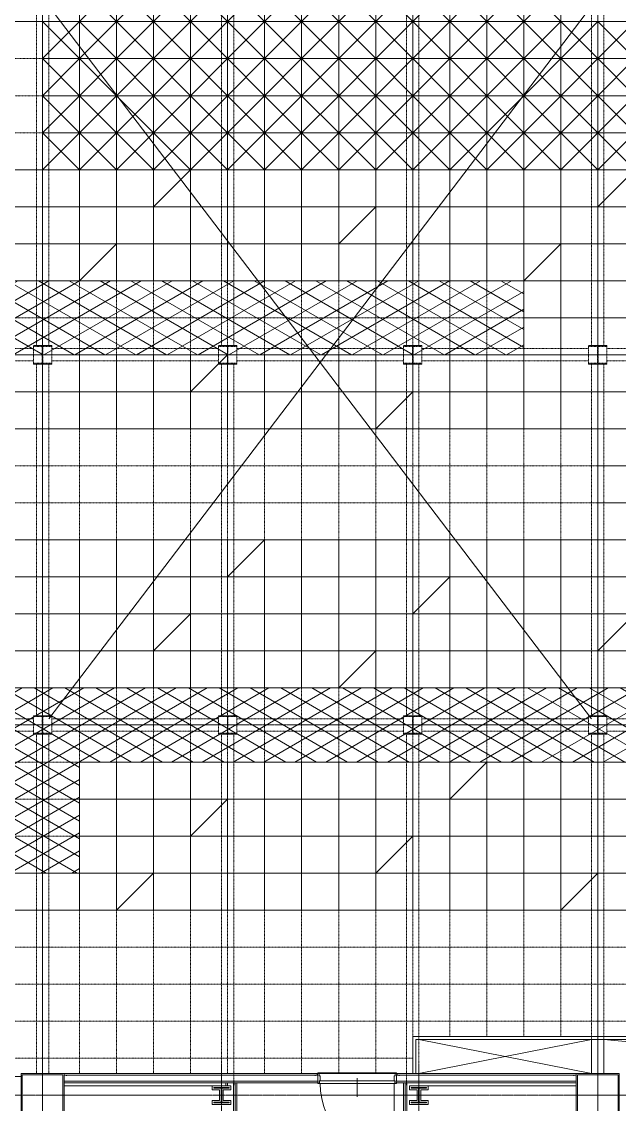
# Model space of a CAD drawing. Extents: x 73996 to 686888, y -9729 to 263202.
# Drawn here: x 354586 to 364276, y 181054 to 198602 of the extents above; entities that cross this region are included whole.
import ezdxf

# ---------------------------------------------------------------- set-up
doc = ezdxf.new("R2010")
doc.units = 0
doc.header["$LTSCALE"] = 20
doc.linetypes.add('Data Center Layout_L20$0$CENTER', pattern=[2, 1.25, -0.25, 0.25, -0.25])
doc.linetypes.add('Data Center Layout_L20$0$DOTK1', pattern=[0.1, 0.05, -0.05])
for name, color, linetype, lineweight in [('Data Center Layout_L20$0$$ALDG', 252, 'Data Center Layout_L20$0$DOTK1', 0), ('Data Center Layout_L20$0$$ALDG-P', 252, 'Continuous', 0), ('Data Center Layout_L20$0$$AREA-RC', 252, 'Continuous', 0), ('Data Center Layout_L20$0$$OOBIKI', 252, 'Data Center Layout_L20$0$DOTK1', 0), ('Data Center Layout_L20$0$ARC', 252, 'Continuous', 0), ('Data Center Layout_L20$0$H-SIN', 252, 'Data Center Layout_L20$0$CENTER', 9), ('Data Center Layout_L20$0$HOJO1', 252, 'Continuous', 0), ('Data Center Layout_L20$0$K-SIN', 252, 'Data Center Layout_L20$0$CENTER', 9), ('Data Center Layout_L20$0$SUGATA3', 252, 'Continuous', 0)]:
    doc.layers.add(name, color=color, linetype=linetype, lineweight=lineweight)
pattern_1 = [(30, (275940.24, 28654.4), (-125, 216.50635), []), (330, (275940.24, 28654.4), (125, 216.50635), [])]

# ---------------------------------------------------------------- blocks, each defined once
blk = doc.blocks.new('Data Center Layout_L20$0$AGV')
for p, q in [((0, 600), (600, 0)), ((600, 600), (0, 0))]:
    blk.add_line(p, q)
blk.add_lwpolyline([(0, 0), (600, 0), (600, 600), (0, 600)], close=True)
blk = doc.blocks.new('Data Center Layout_L20$0$BLANK')
blk.add_lwpolyline([(0, 0), (600, 0), (600, 600), (0, 600)], close=True)
blk = doc.blocks.new('Data Center Layout_L20$0$45%-AL-G')
blk.add_line((600, 600), (0, 0))
blk.add_lwpolyline([(0, 0), (600, 0), (600, 600), (0, 600)], close=True)
blk = doc.blocks.new('Data Center Layout_L20$0$A$C80dc7663')
at = {"layer": 'Data Center Layout_L20$0$$ALDG-P', "linetype": 'Data Center Layout_L20$0$DOTK1'}
h = blk.add_hatch(dxfattribs=at)
h.set_pattern_fill('EXP', color=256, scale=100, style=0)
h.set_pattern_definition(pattern_1)
h.paths.add_polyline_path([(386140.24, 160045.59), (404740.24, 160045.59), (404740.24, 161245.59), (386140.24, 161245.59)])
h = blk.add_hatch(dxfattribs=at)
h.set_pattern_fill('EXP', color=256, scale=100, style=0)
h.set_pattern_definition(pattern_1)
h.paths.add_polyline_path([(378340.24, 153445.59), (378340.24, 154645.59), (416740.24, 154645.59), (416740.24, 153445.59), (397540.24, 153445.59), (397540.24, 151645.59), (392740.24, 151645.59), (392740.24, 153445.59)])
at = {"layer": 'Data Center Layout_L20$0$$ALDG'}
for p, q in [((397540.24, 148395.59), (397540.24, 184153.09)), ((398140.24, 184153.09), (398140.24, 148395.59)), ((398740.24, 148395.59), (398740.24, 184153.09)), ((399340.24, 184153.09), (399340.24, 148395.59)), ((399940.24, 184153.09), (399940.24, 148395.59)), ((400540.24, 184153.09), (400540.24, 148395.59)), ((401140.24, 184153.09), (401140.24, 148395.59)), ((401740.24, 184153.09), (401740.24, 148410.59)), ((402340.24, 184153.09), (402340.24, 148410.59)), ((402940.24, 184153.09), (402940.24, 148395.59)), ((403540.24, 184153.09), (403540.24, 148995.59)), ((404140.24, 184153.09), (404140.24, 148995.59)), ((404740.24, 184153.09), (404740.24, 148995.59)), ((405340.24, 184153.09), (405340.24, 148995.59)), ((396940.24, 165695.59), (396940.24, 148395.59)), ((405940.24, 165695.59), (405940.24, 148995.59)), ((334590.24, 165445.59), (531290.24, 165445.59)), ((531290.24, 164845.59), (334590.24, 164845.59)), ((334590.24, 164245.59), (531290.24, 164245.59)), ((531290.24, 163645.59), (334590.24, 163645.59)), ((334590.24, 163045.59), (531290.24, 163045.59)), ((531290.24, 162445.59), (334590.24, 162445.59)), ((334590.24, 161845.59), (531290.24, 161845.59)), ((531290.24, 161245.59), (334590.24, 161245.59)), ((334590.24, 160645.59), (531290.24, 160645.59)), ((334590.24, 160045.59), (531290.24, 160045.59)), ((531290.24, 159445.59), (334590.24, 159445.59)), ((334590.24, 158845.59), (531290.24, 158845.59)), ((531290.24, 158245.59), (334590.24, 158245.59)), ((531290.24, 157645.59), (334590.24, 157645.59)), ((334590.24, 157045.59), (531290.24, 157045.59)), ((531290.24, 156445.59), (334590.24, 156445.59)), ((334590.24, 155845.59), (531290.24, 155845.59)), ((531290.24, 155245.59), (334590.24, 155245.59)), ((334590.24, 154645.59), (531290.24, 154645.59)), ((531290.24, 154045.59), (334590.24, 154045.59)), ((334590.24, 153445.59), (531290.24, 153445.59)), ((531290.24, 152845.59), (334590.24, 152845.59)), ((334590.24, 152245.59), (531290.24, 152245.59)), ((531290.24, 151645.59), (334590.24, 151645.59)), ((334590.24, 151045.59), (531290.24, 151045.59)), ((531290.24, 150445.59), (334590.24, 150445.59)), ((334590.24, 149845.59), (531290.24, 149845.59)), ((531290.24, 149245.59), (334590.24, 149245.59)), ((390940.24, 148645.59), (402940.24, 148645.59))]:
    blk.add_line(p, q, dxfattribs=at)
at = {"layer": 'Data Center Layout_L20$0$$ALDG-P'}
blk.add_lwpolyline([(376540.24, 151045.59), (418540.24, 151045.59), (418540.24, 163045.59), (376540.24, 163045.59), (376540.24, 158845.59), (405940.24, 158845.59), (405940.24, 157045.59), (376540.24, 157045.59)], close=True, dxfattribs=at)
at = {"layer": 'Data Center Layout_L20$0$$AREA-RC'}
for points in [[(334590.24, 148345.59), (334590.24, 165445.59), (396940.24, 165445.59), (396940.24, 163045.59), (360940.24, 163045.59), (360940.24, 162445.59), (338140.24, 162445.59), (338140.24, 161245.59), (362140.24, 161245.59), (362140.24, 157645.59), (338140.24, 157645.59), (338140.24, 151045.59), (385540.24, 151045.59), (385540.24, 148945.59), (362165.24, 148945.59), (362165.24, 147995.59), (361290.24, 147995.59), (361290.24, 148395.59), (360590.24, 148395.59), (360590.24, 147995.59), (352290.24, 147995.59), (352290.24, 148395.59), (342590.24, 148395.59), (342590.24, 148345.59)], [(390940.24, 151045.59), (439540.24, 151045.59), (439540.24, 165445.59), (446140.24, 165445.59), (446140.24, 148345.59), (444890.24, 148345.59), (444890.24, 148945.59), (402990.24, 148945.59), (402990.24, 148395.59), (396590.24, 148395.59), (396590.24, 148345.59), (390890.24, 148345.59), (390890.24, 148995.59), (390940.24, 148995.59)], [(376540.24, 157045.59), (405940.24, 157045.59), (405940.24, 158845.59), (376540.24, 158845.59)]]:
    blk.add_lwpolyline(points, close=True, dxfattribs=at)
at = {"layer": 'Data Center Layout_L20$0$$OOBIKI'}
for p, q in [((399840.24, 160195.59), (399840.24, 165895.59)), ((400040.24, 160195.59), (400040.24, 165895.59)), ((402840.24, 160195.59), (402840.24, 165895.59)), ((403040.24, 160195.59), (403040.24, 165895.59)), ((396840.24, 160195.59), (396840.24, 165695.59)), ((397040.24, 160195.59), (397040.24, 165695.59)), ((405840.24, 160195.59), (405840.24, 165695.59)), ((406040.24, 160195.59), (406040.24, 165695.59)), ((396790.24, 160145.59), (394090.24, 160145.59)), ((399790.24, 160145.59), (397090.24, 160145.59)), ((402790.24, 160145.59), (400090.24, 160145.59)), ((405790.24, 160145.59), (403090.24, 160145.59)), ((408790.24, 160145.59), (406090.24, 160145.59)), ((394090.24, 159945.59), (396790.24, 159945.59)), ((396840.24, 154195.59), (396840.24, 159895.59)), ((397040.24, 154195.59), (397040.24, 159895.59)), ((397090.24, 159945.59), (399790.24, 159945.59)), ((399840.24, 154195.59), (399840.24, 159895.59)), ((400040.24, 154195.59), (400040.24, 159895.59)), ((400090.24, 159945.59), (402790.24, 159945.59)), ((402840.24, 154195.59), (402840.24, 159895.59)), ((403040.24, 154195.59), (403040.24, 159895.59)), ((403090.24, 159945.59), (405790.24, 159945.59)), ((405840.24, 154195.59), (405840.24, 159895.59)), ((406040.24, 154195.59), (406040.24, 159895.59)), ((406090.24, 159945.59), (408790.24, 159945.59)), ((394090.24, 154145.59), (396790.24, 154145.59)), ((397090.24, 154145.59), (399790.24, 154145.59)), ((400090.24, 154145.59), (402790.24, 154145.59)), ((403090.24, 154145.59), (405790.24, 154145.59)), ((406090.24, 154145.59), (408790.24, 154145.59)), ((394090.24, 153945.59), (396790.24, 153945.59)), ((397090.24, 153945.59), (399790.24, 153945.59)), ((400090.24, 153945.59), (402790.24, 153945.59)), ((403090.24, 153945.59), (405790.24, 153945.59)), ((406090.24, 153945.59), (408790.24, 153945.59)), ((396840.24, 148395.59), (396840.24, 153895.59)), ((397040.24, 148395.59), (397040.24, 153895.59)), ((399840.24, 148195.59), (399840.24, 153895.59)), ((400040.24, 148195.59), (400040.24, 153895.59)), ((402840.24, 148195.59), (402840.24, 153895.59)), ((403040.24, 148195.59), (403040.24, 153895.59)), ((405840.24, 148395.59), (405840.24, 153895.59)), ((406040.24, 148395.59), (406040.24, 153895.59))]:
    blk.add_line(p, q, dxfattribs=at)
at = {"layer": 'Data Center Layout_L20$0$$OOBIKI', "linetype": 'Data Center Layout_L20$0$DOTK1'}
for points in [[(396790.24, 160195.59), (397090.24, 160195.59), (397090.24, 160180.59), (396945.24, 160180.59), (396945.24, 159910.59), (397090.24, 159910.59), (397090.24, 159895.59), (396790.24, 159895.59), (396790.24, 159910.59), (396935.24, 159910.59), (396935.24, 160180.59), (396790.24, 160180.59)], [(399790.24, 160195.59), (400090.24, 160195.59), (400090.24, 160180.59), (399945.24, 160180.59), (399945.24, 159910.59), (400090.24, 159910.59), (400090.24, 159895.59), (399790.24, 159895.59), (399790.24, 159910.59), (399935.24, 159910.59), (399935.24, 160180.59), (399790.24, 160180.59)], [(402790.24, 160195.59), (403090.24, 160195.59), (403090.24, 160180.59), (402945.24, 160180.59), (402945.24, 159910.59), (403090.24, 159910.59), (403090.24, 159895.59), (402790.24, 159895.59), (402790.24, 159910.59), (402935.24, 159910.59), (402935.24, 160180.59), (402790.24, 160180.59)], [(405790.24, 160195.59), (406090.24, 160195.59), (406090.24, 160180.59), (405945.24, 160180.59), (405945.24, 159910.59), (406090.24, 159910.59), (406090.24, 159895.59), (405790.24, 159895.59), (405790.24, 159910.59), (405935.24, 159910.59), (405935.24, 160180.59), (405790.24, 160180.59)], [(396790.24, 154195.59), (397090.24, 154195.59), (397090.24, 154180.59), (396945.24, 154180.59), (396945.24, 153910.59), (397090.24, 153910.59), (397090.24, 153895.59), (396790.24, 153895.59), (396790.24, 153910.59), (396935.24, 153910.59), (396935.24, 154180.59), (396790.24, 154180.59)], [(399790.24, 154195.59), (400090.24, 154195.59), (400090.24, 154180.59), (399945.24, 154180.59), (399945.24, 153910.59), (400090.24, 153910.59), (400090.24, 153895.59), (399790.24, 153895.59), (399790.24, 153910.59), (399935.24, 153910.59), (399935.24, 154180.59), (399790.24, 154180.59)], [(402790.24, 154195.59), (403090.24, 154195.59), (403090.24, 154180.59), (402945.24, 154180.59), (402945.24, 153910.59), (403090.24, 153910.59), (403090.24, 153895.59), (402790.24, 153895.59), (402790.24, 153910.59), (402935.24, 153910.59), (402935.24, 154180.59), (402790.24, 154180.59)], [(405790.24, 154195.59), (406090.24, 154195.59), (406090.24, 154180.59), (405945.24, 154180.59), (405945.24, 153910.59), (406090.24, 153910.59), (406090.24, 153895.59), (405790.24, 153895.59), (405790.24, 153910.59), (405935.24, 153910.59), (405935.24, 154180.59), (405790.24, 154180.59)]]:
    blk.add_lwpolyline(points, close=True, dxfattribs=at)
at = {"layer": 'Data Center Layout_L20$0$$OOBIKI'}
for points in [[(396790.24, 159895.59), (397090.24, 159895.59), (397090.24, 160195.59), (396790.24, 160195.59)], [(399790.24, 159895.59), (400090.24, 159895.59), (400090.24, 160195.59), (399790.24, 160195.59)], [(402790.24, 159895.59), (403090.24, 159895.59), (403090.24, 160195.59), (402790.24, 160195.59)], [(405790.24, 159895.59), (406090.24, 159895.59), (406090.24, 160195.59), (405790.24, 160195.59)], [(396790.24, 153895.59), (397090.24, 153895.59), (397090.24, 154195.59), (396790.24, 154195.59)], [(399790.24, 153895.59), (400090.24, 153895.59), (400090.24, 154195.59), (399790.24, 154195.59)], [(402790.24, 153895.59), (403090.24, 153895.59), (403090.24, 154195.59), (402790.24, 154195.59)], [(405790.24, 153895.59), (406090.24, 153895.59), (406090.24, 154195.59), (405790.24, 154195.59)]]:
    blk.add_lwpolyline(points, close=True, dxfattribs=at)
at = {"layer": 'Data Center Layout_L20$0$ARC'}
for p, q in [((402940.24, 148995.59), (402940.24, 148395.59)), ((444940.24, 148995.59), (402940.24, 148995.59)), ((402990.24, 148945.59), (402990.24, 148395.59)), ((402990.24, 148945.59), (444890.24, 148945.59)), ((405840.24, 148395.59), (403040.24, 148945.59)), ((405840.24, 148945.59), (403040.24, 148395.59)), ((403040.24, 148945.59), (403040.24, 148945.59)), ((406040.24, 148945.59), (414590.24, 148195.59)), ((401400.24, 148395.59), (397290.24, 148395.59)), ((401400.24, 148370.59), (397290.24, 148370.59)), ((401425.24, 148405.59), (402655.24, 148405.59)), ((402680.24, 148395.59), (405590.24, 148395.59)), ((402680.24, 148370.59), (405590.24, 148370.59)), ((402990.24, 148395.59), (403040.24, 148395.59)), ((401400.24, 148270.59), (397290.24, 148270.59)), ((401400.24, 148245.59), (397290.24, 148245.59)), ((397290.24, 148195.59), (399994.24, 148195.59)), ((399910.24, 148245.59), (399910.24, 148195.59)), ((399935.24, 148245.59), (399935.24, 148195.59)), ((400035.24, 148245.59), (400035.24, 141620.59)), ((400060.24, 148245.59), (400060.24, 141645.59)), ((402680.24, 148270.59), (405590.24, 148270.59)), ((402680.24, 148245.59), (405590.24, 148245.59)), ((402820.24, 141645.59), (402820.24, 148245.59)), ((402845.24, 148245.59), (402845.24, 141620.59)), ((402898.78, 148195.59), (405590.24, 148195.59))]:
    blk.add_line(p, q, dxfattribs=at)
at = {"layer": 'Data Center Layout_L20$0$ARC', "linetype": 'Continuous'}
for p, q in [((402040.24, 148016.59), (402040.24, 148320.59)), ((402640.24, 147035.59), (402640.24, 148235.59))]:
    blk.add_line(p, q, dxfattribs=at)
at = {"layer": 'Data Center Layout_L20$0$ARC'}
for points in [[(386140.24, 160045.59), (404740.24, 160045.59), (404740.24, 161245.59), (386140.24, 161245.59)], [(378340.24, 153445.59), (378340.24, 154645.59), (416740.24, 154645.59), (416740.24, 153445.59), (397540.24, 153445.59), (397540.24, 151645.59), (392740.24, 151645.59), (392740.24, 153445.59)], [(405840.24, 148945.59), (406040.24, 148945.59), (406040.24, 148395.59), (405840.24, 148395.59)], [(396590.24, 147695.59), (396590.24, 148395.59), (397290.24, 148395.59), (397290.24, 147695.59)], [(396610.24, 147715.59), (396610.24, 148375.59), (397270.24, 148375.59), (397270.24, 147715.59)], [(405590.24, 147695.59), (405590.24, 148395.59), (406290.24, 148395.59), (406290.24, 147695.59)], [(405610.24, 147715.59), (405610.24, 148375.59), (406270.24, 148375.59), (406270.24, 147715.59)], [(399690.24, 147895.59), (399990.24, 147895.59), (399990.24, 147959.59), (399869.74, 147959.59), (399869.74, 148131.59), (399990.24, 148131.59), (399990.24, 148195.59), (399690.24, 148195.59), (399690.24, 148131.59), (399810.74, 148131.59), (399810.74, 147959.59), (399690.24, 147959.59)], [(399715.24, 147920.59), (399965.24, 147920.59), (399965.24, 147934.59), (399844.74, 147934.59), (399844.74, 148156.59), (399965.24, 148156.59), (399965.24, 148170.59), (399715.24, 148170.59), (399715.24, 148156.59), (399835.74, 148156.59), (399835.74, 147934.59), (399715.24, 147934.59)], [(402650.24, 148235.59), (401430.24, 148235.59), (401430.24, 148275.59), (402650.24, 148275.59)], [(402890.24, 147895.59), (403190.24, 147895.59), (403190.24, 147959.59), (403069.74, 147959.59), (403069.74, 148131.59), (403190.24, 148131.59), (403190.24, 148195.59), (402890.24, 148195.59), (402890.24, 148131.59), (403010.74, 148131.59), (403010.74, 147959.59), (402890.24, 147959.59)], [(402915.24, 148170.59), (403165.24, 148170.59), (403165.24, 148156.59), (403044.74, 148156.59), (403044.74, 147934.59), (403165.24, 147934.59), (403165.24, 147920.59), (402915.24, 147920.59), (402915.24, 147934.59), (403035.74, 147934.59), (403035.74, 148156.59), (402915.24, 148156.59)]]:
    blk.add_lwpolyline(points, close=True, dxfattribs=at)
for points in [[(397330.24, 148280.59), (397330.24, 148270.59), (397290.24, 148270.59), (397290.24, 148370.59), (397330.24, 148370.59), (397330.24, 148360.59)], [(401360.24, 148280.59), (401360.24, 148270.59), (401400.24, 148270.59), (401400.24, 148370.59), (401360.24, 148370.59), (401360.24, 148360.59)], [(401400.24, 148260.59), (401400.24, 148235.59), (401425.24, 148235.59), (401425.24, 148280.59), (401440.24, 148280.59), (401440.24, 148360.59), (401425.24, 148360.59), (401425.24, 148405.59), (401400.24, 148405.59), (401400.24, 148380.59)], [(402680.24, 148260.59), (402680.24, 148235.59), (402655.24, 148235.59), (402655.24, 148280.59), (402640.24, 148280.59), (402640.24, 148360.59), (402655.24, 148360.59), (402655.24, 148405.59), (402680.24, 148405.59), (402680.24, 148380.59)], [(402720.24, 148280.59), (402720.24, 148270.59), (402680.24, 148270.59), (402680.24, 148370.59), (402720.24, 148370.59), (402720.24, 148360.59)], [(405550.24, 148280.59), (405550.24, 148270.59), (405590.24, 148270.59), (405590.24, 148370.59), (405550.24, 148370.59), (405550.24, 148360.59)]]:
    blk.add_lwpolyline(points, dxfattribs=at)
for points in [[(401400.24, 148395.59), (401400.24, 148383.09), (401390.24, 148383.09), (401390.24, 148395.59, 0.78004585)], [(402680.24, 148395.59), (402680.24, 148383.09), (402690.24, 148383.09), (402690.24, 148395.59, -0.78004585)]]:
    blk.add_lwpolyline(points, format="xyb", close=True, dxfattribs=at)
at = {"layer": 'Data Center Layout_L20$0$ARC', "linetype": 'Continuous'}
blk.add_arc((402640.24, 148235.59), 1200, 180, 270, dxfattribs=at)
at = {"layer": 'Data Center Layout_L20$0$H-SIN'}
for p, q in [((396940.24, 124521.53), (396940.24, 230045.59)), ((405940.24, 124521.53), (405940.24, 230045.59)), ((294307.41, 160045.59), (588940.24, 160045.59)), ((294307.41, 154045.59), (588940.24, 154045.59)), ((294307.41, 148045.59), (588940.24, 148045.59))]:
    blk.add_line(p, q, dxfattribs=at)
at = {"layer": 'Data Center Layout_L20$0$HOJO1'}
for p, q in [((405840.24, 165695.59), (397040.24, 154145.59)), ((397040.24, 165695.59), (405840.24, 154145.59))]:
    blk.add_line(p, q, dxfattribs=at)
at = {"layer": 'Data Center Layout_L20$0$K-SIN'}
for p, q in [((399840.24, 140045.59), (399840.24, 148545.59)), ((399840.24, 140045.59), (399840.24, 148545.59)), ((403040.24, 140045.59), (403040.24, 148545.59)), ((403040.24, 140045.59), (403040.24, 148545.59))]:
    blk.add_line(p, q, dxfattribs=at)
at = {"layer": 'Data Center Layout_L20$0$SUGATA3'}
for p, q in [((400090.24, 141675.59), (400090.24, 148245.59)), ((402790.24, 141675.59), (402790.24, 148245.59))]:
    blk.add_line(p, q, dxfattribs=at)
at = {"layer": 'Data Center Layout_L20$0$$ALDG-P'}
for name, p in [('Data Center Layout_L20$0$AGV', (397540.24, 165445.59)), ('Data Center Layout_L20$0$AGV', (398140.24, 165445.59)), ('Data Center Layout_L20$0$AGV', (398740.24, 165445.59)), ('Data Center Layout_L20$0$AGV', (399340.24, 165445.59)), ('Data Center Layout_L20$0$AGV', (399940.24, 165445.59)), ('Data Center Layout_L20$0$AGV', (400540.24, 165445.59)), ('Data Center Layout_L20$0$AGV', (401140.24, 165445.59)), ('Data Center Layout_L20$0$AGV', (401740.24, 165445.59)), ('Data Center Layout_L20$0$AGV', (402340.24, 165445.59)), ('Data Center Layout_L20$0$AGV', (402940.24, 165445.59)), ('Data Center Layout_L20$0$AGV', (403540.24, 165445.59)), ('Data Center Layout_L20$0$AGV', (404140.24, 165445.59)), ('Data Center Layout_L20$0$AGV', (404740.24, 165445.59)), ('Data Center Layout_L20$0$AGV', (396940.24, 164845.59)), ('Data Center Layout_L20$0$AGV', (397540.24, 164845.59)), ('Data Center Layout_L20$0$AGV', (398140.24, 164845.59)), ('Data Center Layout_L20$0$AGV', (398740.24, 164845.59)), ('Data Center Layout_L20$0$AGV', (399340.24, 164845.59)), ('Data Center Layout_L20$0$AGV', (399940.24, 164845.59)), ('Data Center Layout_L20$0$AGV', (400540.24, 164845.59)), ('Data Center Layout_L20$0$AGV', (401140.24, 164845.59)), ('Data Center Layout_L20$0$AGV', (401740.24, 164845.59)), ('Data Center Layout_L20$0$AGV', (402340.24, 164845.59)), ('Data Center Layout_L20$0$AGV', (402940.24, 164845.59)), ('Data Center Layout_L20$0$AGV', (403540.24, 164845.59)), ('Data Center Layout_L20$0$AGV', (404140.24, 164845.59)), ('Data Center Layout_L20$0$AGV', (404740.24, 164845.59)), ('Data Center Layout_L20$0$AGV', (405340.24, 164845.59)), ('Data Center Layout_L20$0$AGV', (405940.24, 164845.59)), ('Data Center Layout_L20$0$AGV', (396940.24, 164245.59)), ('Data Center Layout_L20$0$AGV', (397540.24, 164245.59)), ('Data Center Layout_L20$0$AGV', (398140.24, 164245.59)), ('Data Center Layout_L20$0$AGV', (398740.24, 164245.59)), ('Data Center Layout_L20$0$AGV', (399340.24, 164245.59)), ('Data Center Layout_L20$0$AGV', (399940.24, 164245.59)), ('Data Center Layout_L20$0$AGV', (400540.24, 164245.59)), ('Data Center Layout_L20$0$AGV', (401140.24, 164245.59)), ('Data Center Layout_L20$0$AGV', (401740.24, 164245.59)), ('Data Center Layout_L20$0$AGV', (402340.24, 164245.59)), ('Data Center Layout_L20$0$AGV', (402940.24, 164245.59)), ('Data Center Layout_L20$0$AGV', (403540.24, 164245.59)), ('Data Center Layout_L20$0$AGV', (404140.24, 164245.59)), ('Data Center Layout_L20$0$AGV', (404740.24, 164245.59)), ('Data Center Layout_L20$0$AGV', (405340.24, 164245.59)), ('Data Center Layout_L20$0$AGV', (405940.24, 164245.59)), ('Data Center Layout_L20$0$AGV', (396940.24, 163645.59)), ('Data Center Layout_L20$0$AGV', (397540.24, 163645.59)), ('Data Center Layout_L20$0$AGV', (398140.24, 163645.59)), ('Data Center Layout_L20$0$AGV', (398740.24, 163645.59)), ('Data Center Layout_L20$0$AGV', (399340.24, 163645.59)), ('Data Center Layout_L20$0$AGV', (399940.24, 163645.59)), ('Data Center Layout_L20$0$AGV', (400540.24, 163645.59)), ('Data Center Layout_L20$0$AGV', (401140.24, 163645.59)), ('Data Center Layout_L20$0$AGV', (401740.24, 163645.59)), ('Data Center Layout_L20$0$AGV', (402340.24, 163645.59)), ('Data Center Layout_L20$0$AGV', (402940.24, 163645.59)), ('Data Center Layout_L20$0$AGV', (403540.24, 163645.59)), ('Data Center Layout_L20$0$AGV', (404140.24, 163645.59)), ('Data Center Layout_L20$0$AGV', (404740.24, 163645.59)), ('Data Center Layout_L20$0$AGV', (405340.24, 163645.59)), ('Data Center Layout_L20$0$AGV', (405940.24, 163645.59)), ('Data Center Layout_L20$0$AGV', (396940.24, 163045.59)), ('Data Center Layout_L20$0$AGV', (397540.24, 163045.59)), ('Data Center Layout_L20$0$AGV', (398140.24, 163045.59)), ('Data Center Layout_L20$0$AGV', (398740.24, 163045.59)), ('Data Center Layout_L20$0$AGV', (399340.24, 163045.59)), ('Data Center Layout_L20$0$AGV', (399940.24, 163045.59)), ('Data Center Layout_L20$0$AGV', (400540.24, 163045.59)), ('Data Center Layout_L20$0$AGV', (401140.24, 163045.59)), ('Data Center Layout_L20$0$AGV', (401740.24, 163045.59)), ('Data Center Layout_L20$0$AGV', (402340.24, 163045.59)), ('Data Center Layout_L20$0$AGV', (402940.24, 163045.59)), ('Data Center Layout_L20$0$AGV', (403540.24, 163045.59)), ('Data Center Layout_L20$0$AGV', (404140.24, 163045.59)), ('Data Center Layout_L20$0$AGV', (404740.24, 163045.59)), ('Data Center Layout_L20$0$AGV', (405340.24, 163045.59)), ('Data Center Layout_L20$0$AGV', (405940.24, 163045.59)), ('Data Center Layout_L20$0$BLANK', (396340.24, 162445.59)), ('Data Center Layout_L20$0$BLANK', (396940.24, 162445.59)), ('Data Center Layout_L20$0$BLANK', (397540.24, 162445.59)), ('Data Center Layout_L20$0$BLANK', (398140.24, 162445.59)), ('Data Center Layout_L20$0$45%-AL-G', (398740.24, 162445.59)), ('Data Center Layout_L20$0$BLANK', (399340.24, 162445.59)), ('Data Center Layout_L20$0$BLANK', (399940.24, 162445.59)), ('Data Center Layout_L20$0$BLANK', (400540.24, 162445.59)), ('Data Center Layout_L20$0$BLANK', (401140.24, 162445.59)), ('Data Center Layout_L20$0$BLANK', (401740.24, 162445.59)), ('Data Center Layout_L20$0$BLANK', (402340.24, 162445.59)), ('Data Center Layout_L20$0$BLANK', (402940.24, 162445.59)), ('Data Center Layout_L20$0$BLANK', (403540.24, 162445.59)), ('Data Center Layout_L20$0$BLANK', (404140.24, 162445.59)), ('Data Center Layout_L20$0$BLANK', (404740.24, 162445.59)), ('Data Center Layout_L20$0$BLANK', (405340.24, 162445.59)), ('Data Center Layout_L20$0$45%-AL-G', (405940.24, 162445.59)), ('Data Center Layout_L20$0$BLANK', (396340.24, 161845.59)), ('Data Center Layout_L20$0$BLANK', (396940.24, 161845.59)), ('Data Center Layout_L20$0$BLANK', (397540.24, 161845.59)), ('Data Center Layout_L20$0$BLANK', (398140.24, 161845.59)), ('Data Center Layout_L20$0$BLANK', (398740.24, 161845.59)), ('Data Center Layout_L20$0$BLANK', (399340.24, 161845.59)), ('Data Center Layout_L20$0$BLANK', (399940.24, 161845.59)), ('Data Center Layout_L20$0$BLANK', (400540.24, 161845.59)), ('Data Center Layout_L20$0$BLANK', (401140.24, 161845.59)), ('Data Center Layout_L20$0$45%-AL-G', (401740.24, 161845.59)), ('Data Center Layout_L20$0$BLANK', (402340.24, 161845.59)), ('Data Center Layout_L20$0$BLANK', (402940.24, 161845.59)), ('Data Center Layout_L20$0$BLANK', (403540.24, 161845.59)), ('Data Center Layout_L20$0$BLANK', (404140.24, 161845.59)), ('Data Center Layout_L20$0$BLANK', (404740.24, 161845.59)), ('Data Center Layout_L20$0$BLANK', (405340.24, 161845.59)), ('Data Center Layout_L20$0$BLANK', (405940.24, 161845.59)), ('Data Center Layout_L20$0$BLANK', (396340.24, 161245.59)), ('Data Center Layout_L20$0$BLANK', (396940.24, 161245.59)), ('Data Center Layout_L20$0$45%-AL-G', (397540.24, 161245.59)), ('Data Center Layout_L20$0$BLANK', (398140.24, 161245.59)), ('Data Center Layout_L20$0$BLANK', (398740.24, 161245.59)), ('Data Center Layout_L20$0$BLANK', (399340.24, 161245.59)), ('Data Center Layout_L20$0$BLANK', (399940.24, 161245.59)), ('Data Center Layout_L20$0$BLANK', (400540.24, 161245.59)), ('Data Center Layout_L20$0$BLANK', (401140.24, 161245.59)), ('Data Center Layout_L20$0$BLANK', (401740.24, 161245.59)), ('Data Center Layout_L20$0$BLANK', (402340.24, 161245.59)), ('Data Center Layout_L20$0$BLANK', (402940.24, 161245.59)), ('Data Center Layout_L20$0$BLANK', (403540.24, 161245.59)), ('Data Center Layout_L20$0$BLANK', (404140.24, 161245.59)), ('Data Center Layout_L20$0$45%-AL-G', (404740.24, 161245.59)), ('Data Center Layout_L20$0$BLANK', (405340.24, 161245.59)), ('Data Center Layout_L20$0$BLANK', (405940.24, 161245.59)), ('Data Center Layout_L20$0$BLANK', (404740.24, 160645.59)), ('Data Center Layout_L20$0$BLANK', (405340.24, 160645.59)), ('Data Center Layout_L20$0$BLANK', (405940.24, 160645.59)), ('Data Center Layout_L20$0$BLANK', (404740.24, 160045.59)), ('Data Center Layout_L20$0$BLANK', (405340.24, 160045.59)), ('Data Center Layout_L20$0$BLANK', (405940.24, 160045.59)), ('Data Center Layout_L20$0$BLANK', (396340.24, 159445.59)), ('Data Center Layout_L20$0$BLANK', (396940.24, 159445.59)), ('Data Center Layout_L20$0$BLANK', (397540.24, 159445.59)), ('Data Center Layout_L20$0$BLANK', (398140.24, 159445.59)), ('Data Center Layout_L20$0$BLANK', (398740.24, 159445.59)), ('Data Center Layout_L20$0$45%-AL-G', (399340.24, 159445.59)), ('Data Center Layout_L20$0$BLANK', (399940.24, 159445.59)), ('Data Center Layout_L20$0$BLANK', (400540.24, 159445.59)), ('Data Center Layout_L20$0$BLANK', (401140.24, 159445.59)), ('Data Center Layout_L20$0$BLANK', (401740.24, 159445.59)), ('Data Center Layout_L20$0$BLANK', (402340.24, 159445.59)), ('Data Center Layout_L20$0$BLANK', (402940.24, 159445.59)), ('Data Center Layout_L20$0$BLANK', (403540.24, 159445.59)), ('Data Center Layout_L20$0$BLANK', (404140.24, 159445.59)), ('Data Center Layout_L20$0$BLANK', (404740.24, 159445.59)), ('Data Center Layout_L20$0$BLANK', (405340.24, 159445.59)), ('Data Center Layout_L20$0$BLANK', (405940.24, 159445.59)), ('Data Center Layout_L20$0$BLANK', (396340.24, 158845.59)), ('Data Center Layout_L20$0$BLANK', (396940.24, 158845.59)), ('Data Center Layout_L20$0$BLANK', (397540.24, 158845.59)), ('Data Center Layout_L20$0$BLANK', (398140.24, 158845.59)), ('Data Center Layout_L20$0$BLANK', (398740.24, 158845.59)), ('Data Center Layout_L20$0$BLANK', (399340.24, 158845.59)), ('Data Center Layout_L20$0$BLANK', (399940.24, 158845.59)), ('Data Center Layout_L20$0$BLANK', (400540.24, 158845.59)), ('Data Center Layout_L20$0$BLANK', (401140.24, 158845.59)), ('Data Center Layout_L20$0$BLANK', (401740.24, 158845.59)), ('Data Center Layout_L20$0$45%-AL-G', (402340.24, 158845.59)), ('Data Center Layout_L20$0$BLANK', (402940.24, 158845.59)), ('Data Center Layout_L20$0$BLANK', (403540.24, 158845.59)), ('Data Center Layout_L20$0$BLANK', (404140.24, 158845.59)), ('Data Center Layout_L20$0$BLANK', (404740.24, 158845.59)), ('Data Center Layout_L20$0$BLANK', (405340.24, 158845.59)), ('Data Center Layout_L20$0$BLANK', (405940.24, 158845.59)), ('Data Center Layout_L20$0$BLANK', (405940.24, 158245.59)), ('Data Center Layout_L20$0$BLANK', (405940.24, 157645.59)), ('Data Center Layout_L20$0$BLANK', (405940.24, 157045.59)), ('Data Center Layout_L20$0$BLANK', (396340.24, 156445.59)), ('Data Center Layout_L20$0$BLANK', (396940.24, 156445.59)), ('Data Center Layout_L20$0$BLANK', (397540.24, 156445.59)), ('Data Center Layout_L20$0$BLANK', (398140.24, 156445.59)), ('Data Center Layout_L20$0$BLANK', (398740.24, 156445.59)), ('Data Center Layout_L20$0$BLANK', (399340.24, 156445.59)), ('Data Center Layout_L20$0$45%-AL-G', (399940.24, 156445.59)), ('Data Center Layout_L20$0$BLANK', (400540.24, 156445.59)), ('Data Center Layout_L20$0$BLANK', (401140.24, 156445.59)), ('Data Center Layout_L20$0$BLANK', (401740.24, 156445.59)), ('Data Center Layout_L20$0$BLANK', (402340.24, 156445.59)), ('Data Center Layout_L20$0$BLANK', (402940.24, 156445.59)), ('Data Center Layout_L20$0$BLANK', (403540.24, 156445.59)), ('Data Center Layout_L20$0$BLANK', (404140.24, 156445.59)), ('Data Center Layout_L20$0$BLANK', (404740.24, 156445.59)), ('Data Center Layout_L20$0$BLANK', (405340.24, 156445.59)), ('Data Center Layout_L20$0$BLANK', (405940.24, 156445.59)), ('Data Center Layout_L20$0$BLANK', (396340.24, 155845.59)), ('Data Center Layout_L20$0$BLANK', (396940.24, 155845.59)), ('Data Center Layout_L20$0$BLANK', (397540.24, 155845.59)), ('Data Center Layout_L20$0$BLANK', (398140.24, 155845.59)), ('Data Center Layout_L20$0$BLANK', (398740.24, 155845.59)), ('Data Center Layout_L20$0$BLANK', (399340.24, 155845.59)), ('Data Center Layout_L20$0$BLANK', (399940.24, 155845.59)), ('Data Center Layout_L20$0$BLANK', (400540.24, 155845.59)), ('Data Center Layout_L20$0$BLANK', (401140.24, 155845.59)), ('Data Center Layout_L20$0$BLANK', (401740.24, 155845.59)), ('Data Center Layout_L20$0$BLANK', (402340.24, 155845.59)), ('Data Center Layout_L20$0$45%-AL-G', (402940.24, 155845.59)), ('Data Center Layout_L20$0$BLANK', (403540.24, 155845.59)), ('Data Center Layout_L20$0$BLANK', (404140.24, 155845.59)), ('Data Center Layout_L20$0$BLANK', (404740.24, 155845.59)), ('Data Center Layout_L20$0$BLANK', (405340.24, 155845.59)), ('Data Center Layout_L20$0$BLANK', (405940.24, 155845.59)), ('Data Center Layout_L20$0$BLANK', (396340.24, 155245.59)), ('Data Center Layout_L20$0$BLANK', (396940.24, 155245.59)), ('Data Center Layout_L20$0$BLANK', (397540.24, 155245.59)), ('Data Center Layout_L20$0$BLANK', (398140.24, 155245.59)), ('Data Center Layout_L20$0$45%-AL-G', (398740.24, 155245.59)), ('Data Center Layout_L20$0$BLANK', (399340.24, 155245.59)), ('Data Center Layout_L20$0$BLANK', (399940.24, 155245.59)), ('Data Center Layout_L20$0$BLANK', (400540.24, 155245.59)), ('Data Center Layout_L20$0$BLANK', (401140.24, 155245.59)), ('Data Center Layout_L20$0$BLANK', (401740.24, 155245.59)), ('Data Center Layout_L20$0$BLANK', (402340.24, 155245.59)), ('Data Center Layout_L20$0$BLANK', (402940.24, 155245.59)), ('Data Center Layout_L20$0$BLANK', (403540.24, 155245.59)), ('Data Center Layout_L20$0$BLANK', (404140.24, 155245.59)), ('Data Center Layout_L20$0$BLANK', (404740.24, 155245.59)), ('Data Center Layout_L20$0$BLANK', (405340.24, 155245.59)), ('Data Center Layout_L20$0$45%-AL-G', (405940.24, 155245.59)), ('Data Center Layout_L20$0$BLANK', (396340.24, 154645.59)), ('Data Center Layout_L20$0$BLANK', (396940.24, 154645.59)), ('Data Center Layout_L20$0$BLANK', (397540.24, 154645.59)), ('Data Center Layout_L20$0$BLANK', (398140.24, 154645.59)), ('Data Center Layout_L20$0$BLANK', (398740.24, 154645.59)), ('Data Center Layout_L20$0$BLANK', (399340.24, 154645.59)), ('Data Center Layout_L20$0$BLANK', (399940.24, 154645.59)), ('Data Center Layout_L20$0$BLANK', (400540.24, 154645.59)), ('Data Center Layout_L20$0$BLANK', (401140.24, 154645.59)), ('Data Center Layout_L20$0$45%-AL-G', (401740.24, 154645.59)), ('Data Center Layout_L20$0$BLANK', (402340.24, 154645.59)), ('Data Center Layout_L20$0$BLANK', (402940.24, 154645.59)), ('Data Center Layout_L20$0$BLANK', (403540.24, 154645.59)), ('Data Center Layout_L20$0$BLANK', (404140.24, 154645.59)), ('Data Center Layout_L20$0$BLANK', (404740.24, 154645.59)), ('Data Center Layout_L20$0$BLANK', (405340.24, 154645.59)), ('Data Center Layout_L20$0$BLANK', (405940.24, 154645.59)), ('Data Center Layout_L20$0$BLANK', (397540.24, 152845.59)), ('Data Center Layout_L20$0$BLANK', (398140.24, 152845.59)), ('Data Center Layout_L20$0$BLANK', (398740.24, 152845.59)), ('Data Center Layout_L20$0$BLANK', (399340.24, 152845.59)), ('Data Center Layout_L20$0$BLANK', (399940.24, 152845.59)), ('Data Center Layout_L20$0$BLANK', (400540.24, 152845.59)), ('Data Center Layout_L20$0$BLANK', (401140.24, 152845.59)), ('Data Center Layout_L20$0$BLANK', (401740.24, 152845.59)), ('Data Center Layout_L20$0$BLANK', (402340.24, 152845.59)), ('Data Center Layout_L20$0$BLANK', (402940.24, 152845.59)), ('Data Center Layout_L20$0$45%-AL-G', (403540.24, 152845.59)), ('Data Center Layout_L20$0$BLANK', (404140.24, 152845.59)), ('Data Center Layout_L20$0$BLANK', (404740.24, 152845.59)), ('Data Center Layout_L20$0$BLANK', (405340.24, 152845.59)), ('Data Center Layout_L20$0$BLANK', (405940.24, 152845.59)), ('Data Center Layout_L20$0$BLANK', (397540.24, 152245.59)), ('Data Center Layout_L20$0$BLANK', (398140.24, 152245.59)), ('Data Center Layout_L20$0$BLANK', (398740.24, 152245.59)), ('Data Center Layout_L20$0$45%-AL-G', (399340.24, 152245.59)), ('Data Center Layout_L20$0$BLANK', (399940.24, 152245.59)), ('Data Center Layout_L20$0$BLANK', (400540.24, 152245.59)), ('Data Center Layout_L20$0$BLANK', (401140.24, 152245.59)), ('Data Center Layout_L20$0$BLANK', (401740.24, 152245.59)), ('Data Center Layout_L20$0$BLANK', (402340.24, 152245.59)), ('Data Center Layout_L20$0$BLANK', (402940.24, 152245.59)), ('Data Center Layout_L20$0$BLANK', (403540.24, 152245.59)), ('Data Center Layout_L20$0$BLANK', (404140.24, 152245.59)), ('Data Center Layout_L20$0$BLANK', (404740.24, 152245.59)), ('Data Center Layout_L20$0$BLANK', (405340.24, 152245.59)), ('Data Center Layout_L20$0$BLANK', (405940.24, 152245.59)), ('Data Center Layout_L20$0$BLANK', (397540.24, 151645.59)), ('Data Center Layout_L20$0$BLANK', (398140.24, 151645.59)), ('Data Center Layout_L20$0$BLANK', (398740.24, 151645.59)), ('Data Center Layout_L20$0$BLANK', (399340.24, 151645.59)), ('Data Center Layout_L20$0$BLANK', (399940.24, 151645.59)), ('Data Center Layout_L20$0$BLANK', (400540.24, 151645.59)), ('Data Center Layout_L20$0$BLANK', (401140.24, 151645.59)), ('Data Center Layout_L20$0$BLANK', (401740.24, 151645.59)), ('Data Center Layout_L20$0$45%-AL-G', (402340.24, 151645.59)), ('Data Center Layout_L20$0$BLANK', (402940.24, 151645.59)), ('Data Center Layout_L20$0$BLANK', (403540.24, 151645.59)), ('Data Center Layout_L20$0$BLANK', (404140.24, 151645.59)), ('Data Center Layout_L20$0$BLANK', (404740.24, 151645.59)), ('Data Center Layout_L20$0$BLANK', (405340.24, 151645.59)), ('Data Center Layout_L20$0$BLANK', (405940.24, 151645.59)), ('Data Center Layout_L20$0$BLANK', (396340.24, 151045.59)), ('Data Center Layout_L20$0$BLANK', (396940.24, 151045.59)), ('Data Center Layout_L20$0$BLANK', (397540.24, 151045.59)), ('Data Center Layout_L20$0$45%-AL-G', (398140.24, 151045.59)), ('Data Center Layout_L20$0$BLANK', (398740.24, 151045.59)), ('Data Center Layout_L20$0$BLANK', (399340.24, 151045.59)), ('Data Center Layout_L20$0$BLANK', (399940.24, 151045.59)), ('Data Center Layout_L20$0$BLANK', (400540.24, 151045.59)), ('Data Center Layout_L20$0$BLANK', (401140.24, 151045.59)), ('Data Center Layout_L20$0$BLANK', (401740.24, 151045.59)), ('Data Center Layout_L20$0$BLANK', (402340.24, 151045.59)), ('Data Center Layout_L20$0$BLANK', (402940.24, 151045.59)), ('Data Center Layout_L20$0$BLANK', (403540.24, 151045.59)), ('Data Center Layout_L20$0$BLANK', (404140.24, 151045.59)), ('Data Center Layout_L20$0$BLANK', (404740.24, 151045.59)), ('Data Center Layout_L20$0$45%-AL-G', (405340.24, 151045.59)), ('Data Center Layout_L20$0$BLANK', (405940.24, 151045.59))]:
    blk.add_blockref(name, p, dxfattribs=at)
blk = doc.blocks.new('Data Center Layout_L20')
blk.add_blockref('Data Center Layout_L20$0$A$C80dc7663', (-42015, 33157))

msp = doc.modelspace()

# ---------------------------------------------------------------- block references
msp.add_blockref('Data Center Layout_L20', (0, 0))

doc.saveas('drawing.dxf')
